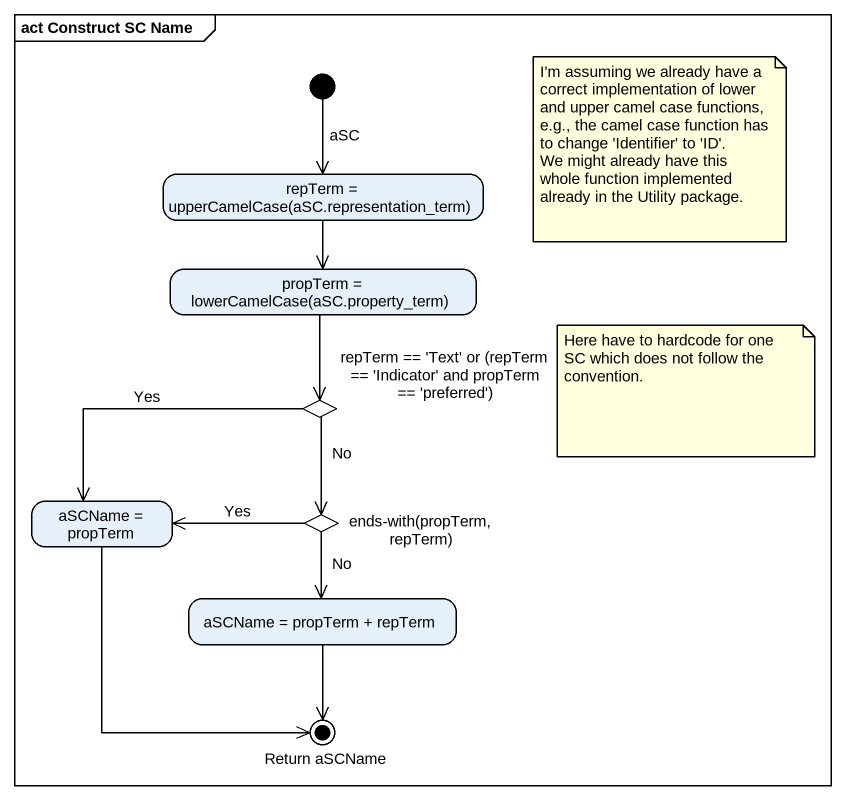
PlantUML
@startuml
mainframe act Construct SC Name
hide empty description
state "repTerm = upperCamelCase(aSC.representation_term)" as repTerm_upperCamelCase_aSC
state "propTerm = lowerCamelCase(aSC.property_term)" as propTerm_lowerCamelCase_aSC
state "repTerm == 'Text' or (repTerm == 'Indicator' and propTerm == 'preferred')" as repTerm_Text_or_repTerm <<choice>>
state "aSCName = propTerm" as aSCName_propTerm
state "ends-with(propTerm, repTerm)" as ends_with_propTerm_repTerm <<choice>>
state "aSCName = propTerm + repTerm" as aSCName_propTerm_repTerm
state "Return aSCName" as Return_aSCName <<end>>
[*] --> repTerm_upperCamelCase_aSC : aSC
repTerm_upperCamelCase_aSC --> propTerm_lowerCamelCase_aSC
propTerm_lowerCamelCase_aSC --> repTerm_Text_or_repTerm
repTerm_Text_or_repTerm -left-> aSCName_propTerm : Yes
repTerm_Text_or_repTerm --> ends_with_propTerm_repTerm : No
aSCName_propTerm --> Return_aSCName
ends_with_propTerm_repTerm -left-> aSCName_propTerm : Yes
ends_with_propTerm_repTerm --> aSCName_propTerm_repTerm : No
aSCName_propTerm_repTerm --> Return_aSCName
note as N1
  I'm assuming we already have a correct implementation of lower and upper camel case functions, e.g., the camel case function has to change 'Identifier' to 'ID'.
  We might already have this whole function implemented already in the Utility package.
end note
note as N2
  Here have to hardcode for one SC which does not follow the convention.
end note
@enduml
